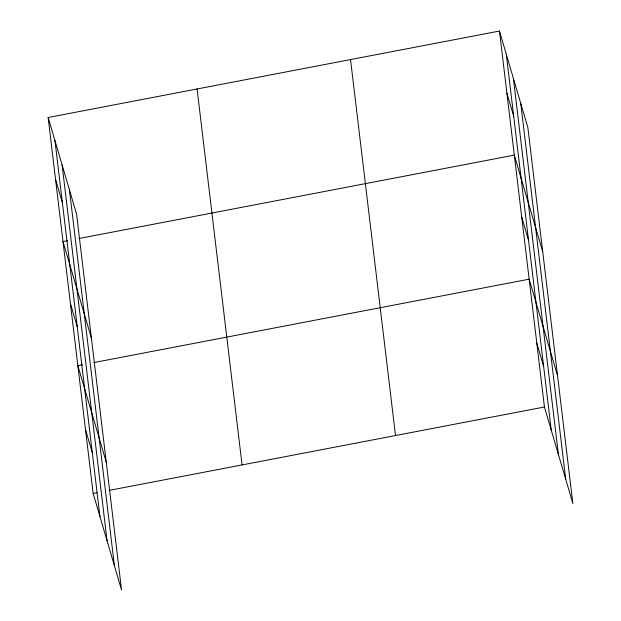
<?xml version="1.0" encoding="UTF-8"?>
<svg xmlns="http://www.w3.org/2000/svg" width="621" height="621" viewBox="0 0 621 621"><rect width="100%" height="100%" fill="white"/><g stroke="black" fill="none" stroke-linecap="round" stroke-linejoin="round"><path stroke-width="0.93" d="M48.151 117.509L76.554 213.997L121.537 589.95L93.142 493.462L48.151 117.509L499.463 31.05L527.858 127.538L572.849 503.491L544.446 407.003L499.463 31.05M67.712 240.669L63 241.569L91.396 338.065M79.022 238.503L514.304 155.118L542.707 251.606M82.554 364.729L77.842 365.637L106.245 462.125M93.872 362.563L529.154 279.178L557.549 375.666M93.142 493.462L96.907 492.74M109.164 490.388L544.446 407.003M506.883 93.08L513.691 116.212M521.733 217.148L528.541 240.28M536.8 343.095L543.608 366.227M55.579 179.539L62.387 202.671M70.421 303.607L77.229 326.731M85.488 429.546L92.296 452.678M520.74 103.334L565.723 479.288M513.396 78.393L558.38 454.347M506.27 54.182L551.254 430.136M350.531 59.577L395.515 435.538M197.082 88.974L242.074 464.927M69.428 189.785L114.411 565.739M62.084 164.844L107.076 540.798M54.959 140.641L99.95 516.594"/></g></svg>
